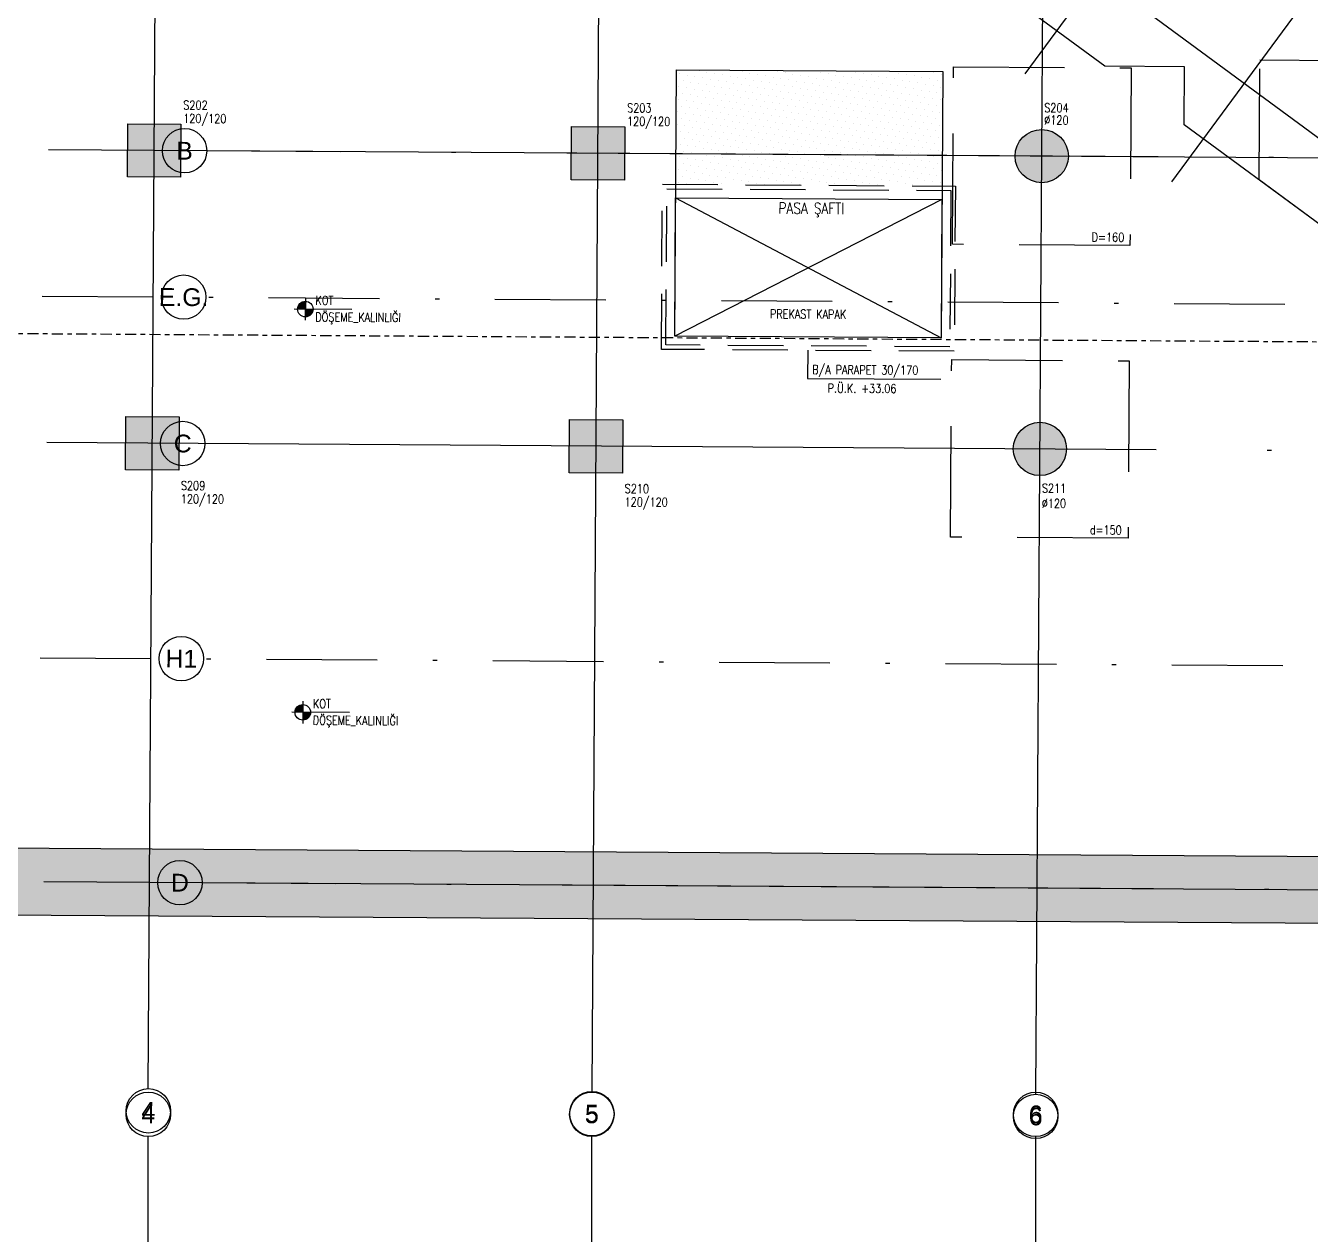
# Model space of a CAD drawing. Header units: millimetres. Extents: x 400392 to 401186, y 4543812 to 4544115.
# Drawn here: x 400681.07 to 400710.02, y 4544001.02 to 4544028.26 of the extents above; entities that cross this region are included whole.
import ezdxf
from ezdxf.enums import TextEntityAlignment as Align

# ---------------------------------------------------------------- set-up
doc = ezdxf.new("R2010")
doc.units = ezdxf.units.MM
for name, pattern in [('ACAD_ISO05W100', [33, 24, -3, 0, -3, 0, -3]), ('AKS', [3, 2.5, -0.25, 0, -0.25]), ('CENTER', [2, 1.25, -0.25, 0.25, -0.25]), ('DASHDOT2', [0.5, 0.25, -0.125, 0, -0.125]), ('HIDDEN', [0.375, 0.25, -0.125])]:
    doc.linetypes.add(name, pattern=pattern)
for name, color, linetype in [('aks prota', 2, 'AKS'), ('caks prota', 4, 'Continuous'), ('iderzi_PROTA', 3, 'Continuous'), ('kiris prota', 6, 'Continuous'), ('kiriş prota', 6, 'Continuous'), ('kolon prota', 1, 'Continuous'), ('kolon tarama prota', 252, 'Continuous'), ('lkolon prota', 4, 'Continuous'), ('not prota', 2, 'Continuous'), ('not yazısı prota', 6, 'Continuous'), ('olcu prota', 4, 'Continuous'), ('perde prota', 1, 'Continuous'), ('PRT-AL-TUNEL_EKSENI', 14, 'DASHDOT2'), ('skesit prota', 7, 'Continuous'), ('st-s_kolon tarama', 252, 'Continuous'), ('st-s_level (kot)', 6, 'Continuous'), ('st-s_levelmark (kot işareti)', 4, 'Continuous'), ('taks prota', 7, 'Continuous'), ('temel prota', 6, 'Continuous'), ('tkolon prota', 6, 'Continuous'), ('tnot prota', 4, 'Continuous')]:
    doc.layers.add(name, color=color, linetype=linetype)
doc.styles.add('AKS', font='romanstw.shx', dxfattribs={"height": 25})
doc.styles.add('OLCU', font='romanstw.shx')
doc.styles.add('TAKS', font='Arial Unicode.ttf')
doc.styles.add('tkolon', font='romanstw.shx')
doc.styles.add('TNOT', font='romanstw.shx', dxfattribs={"width": 0.8, "height": 250})

msp = doc.modelspace()

# ---------------------------------------------------------------- hatches: boundary and pattern name
at = {"layer": 'kolon tarama prota'}
h = msp.add_hatch(color=256, dxfattribs=at)
h.dxf.hatch_style = 1
h.paths.add_polyline_path([(400731.80435, 4544007.89617), (400666.40778, 4544008.31037), (400666.58448, 4544036.20981), (400688.85022, 4544036.06878), (400690.97319, 4544038.95223), (400692.18111, 4544038.06288), (400689.60499, 4544034.56397), (400667.77496, 4544034.70224), (400667.61726, 4544009.80274), (400729.75018, 4544009.40921)])
h = msp.add_hatch(color=256, dxfattribs=at)
h.dxf.hatch_style = 1
h.paths.add_polyline_path([(400683.37049, 4544026.05329), (400684.57047, 4544026.04569), (400684.56287, 4544024.84571), (400683.36289, 4544024.85331)])
h = msp.add_hatch(color=256, dxfattribs=at)
h.dxf.hatch_style = 1
h.paths.add_polyline_path([(400693.37029, 4544025.98996), (400694.57027, 4544025.98235), (400694.56267, 4544024.78238), (400693.36269, 4544024.78998)])
h = msp.add_hatch(color=256, dxfattribs=at)
h.dxf.hatch_style = 1
edge = h.paths.add_edge_path()
edge.add_arc((400703.96578, 4544025.3232), 0.6, 359.637118, 719.637118)
h = msp.add_hatch(color=256, dxfattribs=at)
h.dxf.hatch_style = 1
h.paths.add_polyline_path([(400683.32869, 4544019.45342), (400684.52867, 4544019.44582), (400684.52107, 4544018.24585), (400683.32109, 4544018.25345)])
h = msp.add_hatch(color=256, dxfattribs=at)
h.dxf.hatch_style = 1
h.paths.add_polyline_path([(400693.32846, 4544019.38442), (400694.52843, 4544019.37682), (400694.52083, 4544018.17684), (400693.32086, 4544018.18444)])
h = msp.add_hatch(color=256, dxfattribs=at)
h.dxf.hatch_style = 1
edge = h.paths.add_edge_path()
edge.add_arc((400703.92448, 4544018.72296), 0.6, 359.637118, 719.637118)
at = {"layer": 'st-s_levelmark (kot işareti)'}
h = msp.add_hatch(color=256, dxfattribs=at)
h.paths.add_polyline_path([(400687.37429, 4544022.04962, 0.41421356), (400687.19819, 4544021.87574), (400687.37318, 4544021.87463)])
h.paths.add_polyline_path([(400687.54818, 4544021.87352), (400687.37318, 4544021.87463), (400687.37208, 4544021.69963, 0.41421356)])
h = msp.add_hatch(color=256, dxfattribs=at)
h.paths.add_polyline_path([(400687.31673, 4544012.96061, 0.41421356), (400687.14062, 4544012.78672), (400687.31562, 4544012.78561)])
h.paths.add_polyline_path([(400687.49061, 4544012.7845), (400687.31562, 4544012.78561), (400687.31451, 4544012.61061, 0.41421356)])

# ---------------------------------------------------------------- linework, layer by layer
at = {"layer": 'aks prota', "ltscale": 10}
for p, q in [((400706.89956, 4544024.7426), (400734.58786, 4544062.34909)), ((400706.89956, 4544024.7426), (400734.58786, 4544062.34909)), ((400706.89956, 4544024.7426), (400734.58786, 4544062.34909)), ((400737.52004, 4544005.61281), (400688.68297, 4544041.56979)), ((400737.52004, 4544005.61281), (400688.68297, 4544041.56979)), ((400737.52004, 4544005.61281), (400688.68297, 4544041.56979)), ((400693.83255, 4544004.23973), (400694.06261, 4544040.56345)), ((400693.83255, 4544004.23973), (400694.06261, 4544040.56345)), ((400683.83275, 4544004.30306), (400684.06002, 4544040.18689)), ((400683.83275, 4544004.30306), (400684.06002, 4544040.18689)), ((400703.83235, 4544004.1764), (400704.05202, 4544038.86024)), ((400703.83235, 4544004.1764), (400704.05202, 4544038.86024)), ((400826.98405, 4544024.54369), (400661.06815, 4544025.59453)), ((400826.98405, 4544024.54369), (400661.06815, 4544025.59453)), ((400808.56238, 4544024.66037), (400685.15217, 4544025.44199)), ((400826.94224, 4544017.94382), (400661.02635, 4544018.99466)), ((400826.94224, 4544017.94382), (400661.02635, 4544018.99466)), ((400826.87954, 4544008.04402), (400660.96365, 4544009.09486)), ((400826.87954, 4544008.04402), (400660.96365, 4544009.09486)), ((400808.45787, 4544008.1607), (400685.04767, 4544008.94232)), ((400683.83073, 4543955.39459), (400683.83073, 4544003.22309)), ((400693.83073, 4543955.39459), (400693.83073, 4544003.22309)), ((400703.83073, 4543955.39459), (400703.83073, 4544003.22309))]:
    msp.add_line(p, q, dxfattribs=at)
at = {"layer": 'caks prota', "ltscale": 0.05}
for centre in [(400684.65218, 4544025.44516), (400684.63128, 4544022.14523), (400684.61038, 4544018.84529), (400684.57966, 4544013.99539), (400684.54768, 4544008.94549), (400683.83643, 4544003.80307), (400683.83643, 4544003.80307), (400683.83559, 4544003.72313), (400693.82874, 4544003.72309), (400693.82938, 4544003.73974), (400693.82938, 4544003.73974), (400703.82874, 4544003.72309), (400703.82918, 4544003.67641), (400703.82918, 4544003.67641)]:
    msp.add_circle(centre, 0.5, dxfattribs=at)
at = {"layer": 'iderzi_PROTA', "linetype": 'ACAD_ISO05W100', "lineweight": 30, "ltscale": 2}
for p, q in [((400705.38433, 4544027.34892), (400700.10578, 4544031.23533)), ((400707.18123, 4544027.33754), (400705.38433, 4544027.34892)), ((400707.17296, 4544026.03201), (400707.18123, 4544027.33754)), ((400710.26121, 4544023.75824), (400707.17296, 4544026.03201))]:
    msp.add_line(p, q, dxfattribs=at)
at = {"layer": 'kiris prota', "linetype": 'HIDDEN', "ltscale": 5}
for p, q in [((400695.3956, 4544020.96731), (400695.41917, 4544024.68873)), ((400695.41917, 4544024.68873), (400702.01903, 4544024.64693)), ((400695.49623, 4544021.06668), (400695.51853, 4544024.5881)), ((400695.51853, 4544024.5881), (400701.9184, 4544024.54756)), ((400701.9184, 4544024.54756), (400701.8961, 4544021.02614)), ((400702.01903, 4544024.64693), (400701.99546, 4544020.92551)), ((400701.99546, 4544020.92551), (400695.3956, 4544020.96731)), ((400701.8961, 4544021.02614), (400695.49623, 4544021.06668))]:
    msp.add_line(p, q, dxfattribs=at)
at = {"layer": 'kiris prota'}
for p, q in [((400695.69749, 4544021.26541), (400695.71726, 4544024.38683)), ((400695.71726, 4544024.38683), (400701.71714, 4544024.34883)), ((400701.71714, 4544024.34883), (400701.69737, 4544021.22741)), ((400701.69737, 4544021.22741), (400695.69749, 4544021.26541))]:
    msp.add_line(p, q, dxfattribs=at)
at = {"layer": 'kiriş prota'}
for p, q in [((400695.69749, 4544021.26541), (400695.73549, 4544027.26529)), ((400695.69749, 4544021.26541), (400695.73549, 4544027.26529)), ((400695.73549, 4544027.26529), (400701.73537, 4544027.22729)), ((400695.73549, 4544027.26529), (400701.73537, 4544027.22729)), ((400701.73537, 4544027.22729), (400701.69737, 4544021.22741)), ((400701.73537, 4544027.22729), (400701.69737, 4544021.22741)), ((400701.69737, 4544021.22741), (400695.69749, 4544021.26541)), ((400701.69737, 4544021.22741), (400695.69749, 4544021.26541))]:
    msp.add_line(p, q, dxfattribs=at)
at = {"layer": 'kolon prota', "color": 1}
for p, q in [((400683.36289, 4544024.85331), (400683.37049, 4544026.05329)), ((400683.37049, 4544026.05329), (400684.57047, 4544026.04569)), ((400684.57047, 4544026.04569), (400684.56287, 4544024.84571)), ((400693.36269, 4544024.78998), (400693.37029, 4544025.98996)), ((400693.37029, 4544025.98996), (400694.57027, 4544025.98235)), ((400694.57027, 4544025.98235), (400694.56267, 4544024.78238)), ((400684.56287, 4544024.84571), (400683.36289, 4544024.85331)), ((400694.56267, 4544024.78238), (400693.36269, 4544024.78998)), ((400683.32109, 4544018.25345), (400683.32869, 4544019.45342)), ((400683.32869, 4544019.45342), (400684.52867, 4544019.44582)), ((400684.52867, 4544019.44582), (400684.52107, 4544018.24585)), ((400693.32086, 4544018.18444), (400693.32846, 4544019.38442)), ((400693.32846, 4544019.38442), (400694.52843, 4544019.37682)), ((400694.52843, 4544019.37682), (400694.52083, 4544018.17684)), ((400684.52107, 4544018.24585), (400683.32109, 4544018.25345)), ((400694.52083, 4544018.17684), (400693.32086, 4544018.18444))]:
    msp.add_line(p, q, dxfattribs=at)
for centre in [(400703.96578, 4544025.3232), (400703.92448, 4544018.72296)]:
    msp.add_circle(centre, 0.6, dxfattribs=at)
at = {"layer": 'not prota', "ltscale": 0.1}
for p, q in [((400698.69553, 4544020.94641), (400698.69152, 4544020.31307)), ((400698.69152, 4544020.31307), (400701.69146, 4544020.29407))]:
    msp.add_line(p, q, dxfattribs=at)
at = {"layer": 'olcu prota'}
for p, q in [((400701.71714, 4544024.34883), (400695.69749, 4544021.26541)), ((400695.71726, 4544024.38683), (400701.69737, 4544021.22741))]:
    msp.add_line(p, q, dxfattribs=at)
at = {"layer": 'perde prota'}
for p, q in [((400731.11046, 4544009.4006), (400667.61726, 4544009.80274)), ((400666.40778, 4544008.31037), (400733.16549, 4544007.88755))]:
    msp.add_line(p, q, dxfattribs=at)
at = {"layer": 'PRT-AL-TUNEL_EKSENI', "ltscale": 10}
for p, q in [((400703.59274, 4544027.17729), (400731.28105, 4544064.78378)), ((400661.04725, 4544022.2946), (400826.96314, 4544021.24376)), ((400660.99564, 4544014.14476), (400826.91153, 4544013.09392))]:
    msp.add_line(p, q, dxfattribs=at)
at = {"layer": 'skesit prota', "linetype": 'CENTER', "ltscale": 0.2}
msp.add_line((400656.36139, 4544021.48111), (400823.13878, 4544020.42481), dxfattribs=at)
at = {"layer": 'st-s_kolon tarama', "color": 253, "linetype": 'Continuous', "ltscale": 0.001}
for p, q in [((400695.80289, 4544027.17748), (400695.80289, 4544027.17748)), ((400695.9778, 4544027.14731), (400695.9778, 4544027.14731)), ((400696.2468, 4544027.24498), (400696.2468, 4544027.24498)), ((400696.42171, 4544027.2148), (400696.42171, 4544027.2148)), ((400696.59661, 4544027.18462), (400696.59661, 4544027.18462)), ((400696.77151, 4544027.15444), (400696.77151, 4544027.15444)), ((400697.04052, 4544027.25211), (400697.04052, 4544027.25211)), ((400697.21543, 4544027.22193), (400697.21543, 4544027.22193)), ((400697.39033, 4544027.19175), (400697.39033, 4544027.19175)), ((400697.56523, 4544027.16157), (400697.56523, 4544027.16157)), ((400698.00914, 4544027.22906), (400698.00914, 4544027.22906)), ((400698.18405, 4544027.19888), (400698.18405, 4544027.19888)), ((400698.35895, 4544027.1687), (400698.35895, 4544027.1687)), ((400698.80286, 4544027.23619), (400698.80286, 4544027.23619)), ((400698.97776, 4544027.20601), (400698.97776, 4544027.20601)), ((400699.15267, 4544027.17583), (400699.15267, 4544027.17583)), ((400699.77148, 4544027.21315), (400699.77148, 4544027.21315)), ((400699.94639, 4544027.18297), (400699.94639, 4544027.18297)), ((400700.12129, 4544027.15279), (400700.12129, 4544027.15279)), ((400700.5652, 4544027.22028), (400700.5652, 4544027.22028)), ((400700.7401, 4544027.1901), (400700.7401, 4544027.1901)), ((400700.91501, 4544027.15992), (400700.91501, 4544027.15992)), ((400701.35892, 4544027.22741), (400701.35892, 4544027.22741)), ((400701.53382, 4544027.19723), (400701.53382, 4544027.19723)), ((400701.70873, 4544027.16705), (400701.70873, 4544027.16705)), ((400695.78959, 4544026.8916), (400695.78959, 4544026.8916)), ((400695.88369, 4544027.01945), (400695.88369, 4544027.01945)), ((400695.96449, 4544026.86142), (400695.96449, 4544026.86142)), ((400696.05859, 4544026.98927), (400696.05859, 4544026.98927)), ((400696.1527, 4544027.11713), (400696.1527, 4544027.11713)), ((400696.2335, 4544026.9591), (400696.2335, 4544026.9591)), ((400696.3276, 4544027.08695), (400696.3276, 4544027.08695)), ((400696.4084, 4544026.92892), (400696.4084, 4544026.92892)), ((400696.50251, 4544027.05677), (400696.50251, 4544027.05677)), ((400696.5833, 4544026.89874), (400696.5833, 4544026.89874)), ((400696.67741, 4544027.02659), (400696.67741, 4544027.02659)), ((400696.75821, 4544026.86856), (400696.75821, 4544026.86856)), ((400696.85231, 4544026.99641), (400696.85231, 4544026.99641)), ((400696.94642, 4544027.12426), (400696.94642, 4544027.12426)), ((400697.02722, 4544026.96623), (400697.02722, 4544026.96623)), ((400697.12132, 4544027.09408), (400697.12132, 4544027.09408)), ((400697.20212, 4544026.93605), (400697.20212, 4544026.93605)), ((400697.29622, 4544027.0639), (400697.29622, 4544027.0639)), ((400697.37702, 4544026.90587), (400697.37702, 4544026.90587)), ((400697.47113, 4544027.03372), (400697.47113, 4544027.03372)), ((400697.55193, 4544026.87569), (400697.55193, 4544026.87569)), ((400697.64603, 4544027.00354), (400697.64603, 4544027.00354)), ((400697.74014, 4544027.13139), (400697.74014, 4544027.13139)), ((400697.82093, 4544026.97336), (400697.82093, 4544026.97336)), ((400697.91504, 4544027.10121), (400697.91504, 4544027.10121)), ((400697.99584, 4544026.94318), (400697.99584, 4544026.94318)), ((400698.08994, 4544027.07103), (400698.08994, 4544027.07103)), ((400698.17074, 4544026.913), (400698.17074, 4544026.913)), ((400698.26485, 4544027.04085), (400698.26485, 4544027.04085)), ((400698.34564, 4544026.88282), (400698.34564, 4544026.88282)), ((400698.43975, 4544027.01067), (400698.43975, 4544027.01067)), ((400698.53385, 4544027.13852), (400698.53385, 4544027.13852)), ((400698.61465, 4544026.98049), (400698.61465, 4544026.98049)), ((400698.70876, 4544027.10834), (400698.70876, 4544027.10834)), ((400698.78956, 4544026.95031), (400698.78956, 4544026.95031)), ((400698.88366, 4544027.07816), (400698.88366, 4544027.07816)), ((400698.96446, 4544026.92013), (400698.96446, 4544026.92013)), ((400699.05856, 4544027.04798), (400699.05856, 4544027.04798)), ((400699.13936, 4544026.88995), (400699.13936, 4544026.88995)), ((400699.23347, 4544027.0178), (400699.23347, 4544027.0178)), ((400699.31426, 4544026.85977), (400699.31426, 4544026.85977)), ((400699.32757, 4544027.14566), (400699.32757, 4544027.14566)), ((400699.40837, 4544026.98762), (400699.40837, 4544026.98762)), ((400699.50247, 4544027.11548), (400699.50247, 4544027.11548)), ((400699.58327, 4544026.95745), (400699.58327, 4544026.95745)), ((400699.67738, 4544027.0853), (400699.67738, 4544027.0853)), ((400699.75818, 4544026.92727), (400699.75818, 4544026.92727)), ((400699.85228, 4544027.05512), (400699.85228, 4544027.05512)), ((400699.93308, 4544026.89709), (400699.93308, 4544026.89709)), ((400700.02718, 4544027.02494), (400700.02718, 4544027.02494)), ((400700.10798, 4544026.86691), (400700.10798, 4544026.86691)), ((400700.20209, 4544026.99476), (400700.20209, 4544026.99476)), ((400700.29619, 4544027.12261), (400700.29619, 4544027.12261)), ((400700.37699, 4544026.96458), (400700.37699, 4544026.96458)), ((400700.4711, 4544027.09243), (400700.4711, 4544027.09243)), ((400700.55189, 4544026.9344), (400700.55189, 4544026.9344)), ((400700.646, 4544027.06225), (400700.646, 4544027.06225)), ((400700.7268, 4544026.90422), (400700.7268, 4544026.90422)), ((400700.8209, 4544027.03207), (400700.8209, 4544027.03207)), ((400700.9017, 4544026.87404), (400700.9017, 4544026.87404)), ((400700.99581, 4544027.00189), (400700.99581, 4544027.00189)), ((400701.08991, 4544027.12974), (400701.08991, 4544027.12974)), ((400701.17071, 4544026.97171), (400701.17071, 4544026.97171)), ((400701.26481, 4544027.09956), (400701.26481, 4544027.09956)), ((400701.34561, 4544026.94153), (400701.34561, 4544026.94153)), ((400701.43972, 4544027.06938), (400701.43972, 4544027.06938)), ((400701.52052, 4544026.91135), (400701.52052, 4544026.91135)), ((400701.61462, 4544027.0392), (400701.61462, 4544027.0392)), ((400701.69542, 4544026.88117), (400701.69542, 4544026.88117)), ((400695.77628, 4544026.60572), (400695.77628, 4544026.60572)), ((400695.87038, 4544026.73357), (400695.87038, 4544026.73357)), ((400695.95118, 4544026.57554), (400695.95118, 4544026.57554)), ((400696.04529, 4544026.70339), (400696.04529, 4544026.70339)), ((400696.13939, 4544026.83124), (400696.13939, 4544026.83124)), ((400696.22019, 4544026.67321), (400696.22019, 4544026.67321)), ((400696.3143, 4544026.80106), (400696.3143, 4544026.80106)), ((400696.39509, 4544026.64303), (400696.39509, 4544026.64303)), ((400696.4892, 4544026.77089), (400696.4892, 4544026.77089)), ((400696.57, 4544026.61285), (400696.57, 4544026.61285)), ((400696.6641, 4544026.74071), (400696.6641, 4544026.74071)), ((400696.7449, 4544026.58268), (400696.7449, 4544026.58268)), ((400696.83901, 4544026.71053), (400696.83901, 4544026.71053)), ((400696.93311, 4544026.83838), (400696.93311, 4544026.83838)), ((400697.01391, 4544026.68035), (400697.01391, 4544026.68035)), ((400697.10801, 4544026.8082), (400697.10801, 4544026.8082)), ((400697.18881, 4544026.65017), (400697.18881, 4544026.65017)), ((400697.28292, 4544026.77802), (400697.28292, 4544026.77802)), ((400697.36372, 4544026.61999), (400697.36372, 4544026.61999)), ((400697.45782, 4544026.74784), (400697.45782, 4544026.74784)), ((400697.53862, 4544026.58981), (400697.53862, 4544026.58981)), ((400697.63272, 4544026.71766), (400697.63272, 4544026.71766)), ((400697.72683, 4544026.84551), (400697.72683, 4544026.84551)), ((400697.80763, 4544026.68748), (400697.80763, 4544026.68748)), ((400697.90173, 4544026.81533), (400697.90173, 4544026.81533)), ((400697.98253, 4544026.6573), (400697.98253, 4544026.6573)), ((400698.07664, 4544026.78515), (400698.07664, 4544026.78515)), ((400698.15743, 4544026.62712), (400698.15743, 4544026.62712)), ((400698.25154, 4544026.75497), (400698.25154, 4544026.75497)), ((400698.33234, 4544026.59694), (400698.33234, 4544026.59694)), ((400698.42644, 4544026.72479), (400698.42644, 4544026.72479)), ((400698.52055, 4544026.85264), (400698.52055, 4544026.85264)), ((400698.60135, 4544026.69461), (400698.60135, 4544026.69461)), ((400698.69545, 4544026.82246), (400698.69545, 4544026.82246)), ((400698.77625, 4544026.66443), (400698.77625, 4544026.66443)), ((400698.87035, 4544026.79228), (400698.87035, 4544026.79228)), ((400698.95115, 4544026.63425), (400698.95115, 4544026.63425)), ((400699.04526, 4544026.7621), (400699.04526, 4544026.7621)), ((400699.12605, 4544026.60407), (400699.12605, 4544026.60407)), ((400699.22016, 4544026.73192), (400699.22016, 4544026.73192)), ((400699.30096, 4544026.57389), (400699.30096, 4544026.57389)), ((400699.39506, 4544026.70174), (400699.39506, 4544026.70174)), ((400699.48917, 4544026.82959), (400699.48917, 4544026.82959)), ((400699.56997, 4544026.67156), (400699.56997, 4544026.67156)), ((400699.66407, 4544026.79941), (400699.66407, 4544026.79941)), ((400699.74487, 4544026.64138), (400699.74487, 4544026.64138)), ((400699.83897, 4544026.76924), (400699.83897, 4544026.76924)), ((400699.91977, 4544026.6112), (400699.91977, 4544026.6112)), ((400700.01388, 4544026.73906), (400700.01388, 4544026.73906)), ((400700.09468, 4544026.58103), (400700.09468, 4544026.58103)), ((400700.18878, 4544026.70888), (400700.18878, 4544026.70888)), ((400700.28289, 4544026.83673), (400700.28289, 4544026.83673)), ((400700.36368, 4544026.6787), (400700.36368, 4544026.6787)), ((400700.45779, 4544026.80655), (400700.45779, 4544026.80655)), ((400700.53859, 4544026.64852), (400700.53859, 4544026.64852)), ((400700.63269, 4544026.77637), (400700.63269, 4544026.77637)), ((400700.71349, 4544026.61834), (400700.71349, 4544026.61834)), ((400700.8076, 4544026.74619), (400700.8076, 4544026.74619)), ((400700.88839, 4544026.58816), (400700.88839, 4544026.58816)), ((400700.9825, 4544026.71601), (400700.9825, 4544026.71601)), ((400701.0766, 4544026.84386), (400701.0766, 4544026.84386)), ((400701.1574, 4544026.68583), (400701.1574, 4544026.68583)), ((400701.25151, 4544026.81368), (400701.25151, 4544026.81368)), ((400701.33231, 4544026.65565), (400701.33231, 4544026.65565)), ((400701.42641, 4544026.7835), (400701.42641, 4544026.7835)), ((400701.50721, 4544026.62547), (400701.50721, 4544026.62547)), ((400701.60131, 4544026.75332), (400701.60131, 4544026.75332)), ((400701.68211, 4544026.59529), (400701.68211, 4544026.59529)), ((400695.76297, 4544026.31984), (400695.76297, 4544026.31984)), ((400695.85708, 4544026.44769), (400695.85708, 4544026.44769)), ((400695.93788, 4544026.28966), (400695.93788, 4544026.28966)), ((400696.03198, 4544026.41751), (400696.03198, 4544026.41751)), ((400696.12609, 4544026.54536), (400696.12609, 4544026.54536)), ((400696.20688, 4544026.38733), (400696.20688, 4544026.38733)), ((400696.30099, 4544026.51518), (400696.30099, 4544026.51518)), ((400696.38179, 4544026.35715), (400696.38179, 4544026.35715)), ((400696.47589, 4544026.485), (400696.47589, 4544026.485)), ((400696.55669, 4544026.32697), (400696.55669, 4544026.32697)), ((400696.6508, 4544026.45482), (400696.6508, 4544026.45482)), ((400696.73159, 4544026.29679), (400696.73159, 4544026.29679)), ((400696.8257, 4544026.42464), (400696.8257, 4544026.42464)), ((400696.9198, 4544026.5525), (400696.9198, 4544026.5525)), ((400697.0006, 4544026.39447), (400697.0006, 4544026.39447)), ((400697.09471, 4544026.52232), (400697.09471, 4544026.52232)), ((400697.17551, 4544026.36429), (400697.17551, 4544026.36429)), ((400697.26961, 4544026.49214), (400697.26961, 4544026.49214)), ((400697.35041, 4544026.33411), (400697.35041, 4544026.33411)), ((400697.44451, 4544026.46196), (400697.44451, 4544026.46196)), ((400697.52531, 4544026.30393), (400697.52531, 4544026.30393)), ((400697.61942, 4544026.43178), (400697.61942, 4544026.43178)), ((400697.71352, 4544026.55963), (400697.71352, 4544026.55963)), ((400697.79432, 4544026.4016), (400697.79432, 4544026.4016)), ((400697.88843, 4544026.52945), (400697.88843, 4544026.52945)), ((400697.96922, 4544026.37142), (400697.96922, 4544026.37142)), ((400698.06333, 4544026.49927), (400698.06333, 4544026.49927)), ((400698.14413, 4544026.34124), (400698.14413, 4544026.34124)), ((400698.23823, 4544026.46909), (400698.23823, 4544026.46909)), ((400698.31903, 4544026.31106), (400698.31903, 4544026.31106)), ((400698.41314, 4544026.43891), (400698.41314, 4544026.43891)), ((400698.49393, 4544026.28088), (400698.49393, 4544026.28088)), ((400698.50724, 4544026.56676), (400698.50724, 4544026.56676)), ((400698.58804, 4544026.40873), (400698.58804, 4544026.40873)), ((400698.68214, 4544026.53658), (400698.68214, 4544026.53658)), ((400698.76294, 4544026.37855), (400698.76294, 4544026.37855)), ((400698.85705, 4544026.5064), (400698.85705, 4544026.5064)), ((400698.93784, 4544026.34837), (400698.93784, 4544026.34837)), ((400699.03195, 4544026.47622), (400699.03195, 4544026.47622)), ((400699.11275, 4544026.31819), (400699.11275, 4544026.31819)), ((400699.20685, 4544026.44604), (400699.20685, 4544026.44604)), ((400699.28765, 4544026.28801), (400699.28765, 4544026.28801)), ((400699.38176, 4544026.41586), (400699.38176, 4544026.41586)), ((400699.47586, 4544026.54371), (400699.47586, 4544026.54371)), ((400699.55666, 4544026.38568), (400699.55666, 4544026.38568)), ((400699.65076, 4544026.51353), (400699.65076, 4544026.51353)), ((400699.73156, 4544026.3555), (400699.73156, 4544026.3555)), ((400699.82567, 4544026.48335), (400699.82567, 4544026.48335)), ((400699.90647, 4544026.32532), (400699.90647, 4544026.32532)), ((400700.00057, 4544026.45317), (400700.00057, 4544026.45317)), ((400700.08137, 4544026.29514), (400700.08137, 4544026.29514)), ((400700.17547, 4544026.42299), (400700.17547, 4544026.42299)), ((400700.26958, 4544026.55085), (400700.26958, 4544026.55085)), ((400700.35038, 4544026.39282), (400700.35038, 4544026.39282)), ((400700.44448, 4544026.52067), (400700.44448, 4544026.52067)), ((400700.52528, 4544026.36264), (400700.52528, 4544026.36264)), ((400700.61939, 4544026.49049), (400700.61939, 4544026.49049)), ((400700.70018, 4544026.33246), (400700.70018, 4544026.33246)), ((400700.79429, 4544026.46031), (400700.79429, 4544026.46031)), ((400700.87509, 4544026.30228), (400700.87509, 4544026.30228)), ((400700.96919, 4544026.43013), (400700.96919, 4544026.43013)), ((400701.0633, 4544026.55798), (400701.0633, 4544026.55798)), ((400701.1441, 4544026.39995), (400701.1441, 4544026.39995)), ((400701.2382, 4544026.5278), (400701.2382, 4544026.5278)), ((400701.319, 4544026.36977), (400701.319, 4544026.36977)), ((400701.4131, 4544026.49762), (400701.4131, 4544026.49762)), ((400701.4939, 4544026.33959), (400701.4939, 4544026.33959)), ((400701.58801, 4544026.46744), (400701.58801, 4544026.46744)), ((400701.66881, 4544026.30941), (400701.66881, 4544026.30941)), ((400695.74967, 4544026.03396), (400695.74967, 4544026.03396)), ((400695.84377, 4544026.16181), (400695.84377, 4544026.16181)), ((400695.92457, 4544026.00378), (400695.92457, 4544026.00378)), ((400696.01867, 4544026.13163), (400696.01867, 4544026.13163)), ((400696.11278, 4544026.25948), (400696.11278, 4544026.25948)), ((400696.19358, 4544026.10145), (400696.19358, 4544026.10145)), ((400696.28768, 4544026.2293), (400696.28768, 4544026.2293)), ((400696.36848, 4544026.07127), (400696.36848, 4544026.07127)), ((400696.46259, 4544026.19912), (400696.46259, 4544026.19912)), ((400696.54338, 4544026.04109), (400696.54338, 4544026.04109)), ((400696.63749, 4544026.16894), (400696.63749, 4544026.16894)), ((400696.71829, 4544026.01091), (400696.71829, 4544026.01091)), ((400696.81239, 4544026.13876), (400696.81239, 4544026.13876)), ((400696.9065, 4544026.26661), (400696.9065, 4544026.26661)), ((400696.9873, 4544026.10858), (400696.9873, 4544026.10858)), ((400697.0814, 4544026.23644), (400697.0814, 4544026.23644)), ((400697.1622, 4544026.0784), (400697.1622, 4544026.0784)), ((400697.2563, 4544026.20626), (400697.2563, 4544026.20626)), ((400697.3371, 4544026.04823), (400697.3371, 4544026.04823)), ((400697.43121, 4544026.17608), (400697.43121, 4544026.17608)), ((400697.51201, 4544026.01805), (400697.51201, 4544026.01805)), ((400697.60611, 4544026.1459), (400697.60611, 4544026.1459)), ((400697.70022, 4544026.27375), (400697.70022, 4544026.27375)), ((400697.78101, 4544026.11572), (400697.78101, 4544026.11572)), ((400697.87512, 4544026.24357), (400697.87512, 4544026.24357)), ((400697.95592, 4544026.08554), (400697.95592, 4544026.08554)), ((400698.05002, 4544026.21339), (400698.05002, 4544026.21339)), ((400698.13082, 4544026.05536), (400698.13082, 4544026.05536)), ((400698.22493, 4544026.18321), (400698.22493, 4544026.18321)), ((400698.30572, 4544026.02518), (400698.30572, 4544026.02518)), ((400698.39983, 4544026.15303), (400698.39983, 4544026.15303)), ((400698.48063, 4544025.995), (400698.48063, 4544025.995)), ((400698.57473, 4544026.12285), (400698.57473, 4544026.12285)), ((400698.66884, 4544026.2507), (400698.66884, 4544026.2507)), ((400698.74963, 4544026.09267), (400698.74963, 4544026.09267)), ((400698.84374, 4544026.22052), (400698.84374, 4544026.22052)), ((400698.92454, 4544026.06249), (400698.92454, 4544026.06249)), ((400699.01864, 4544026.19034), (400699.01864, 4544026.19034)), ((400699.09944, 4544026.03231), (400699.09944, 4544026.03231)), ((400699.19355, 4544026.16016), (400699.19355, 4544026.16016)), ((400699.27434, 4544026.00213), (400699.27434, 4544026.00213)), ((400699.36845, 4544026.12998), (400699.36845, 4544026.12998)), ((400699.46255, 4544026.25783), (400699.46255, 4544026.25783)), ((400699.54335, 4544026.0998), (400699.54335, 4544026.0998)), ((400699.63746, 4544026.22765), (400699.63746, 4544026.22765)), ((400699.71826, 4544026.06962), (400699.71826, 4544026.06962)), ((400699.81236, 4544026.19747), (400699.81236, 4544026.19747)), ((400699.89316, 4544026.03944), (400699.89316, 4544026.03944)), ((400699.98726, 4544026.16729), (400699.98726, 4544026.16729)), ((400700.06806, 4544026.00926), (400700.06806, 4544026.00926)), ((400700.16217, 4544026.13711), (400700.16217, 4544026.13711)), ((400700.25627, 4544026.26496), (400700.25627, 4544026.26496)), ((400700.33707, 4544026.10693), (400700.33707, 4544026.10693)), ((400700.43118, 4544026.23478), (400700.43118, 4544026.23478)), ((400700.51197, 4544026.07675), (400700.51197, 4544026.07675)), ((400700.60608, 4544026.20461), (400700.60608, 4544026.20461)), ((400700.68688, 4544026.04658), (400700.68688, 4544026.04658)), ((400700.78098, 4544026.17443), (400700.78098, 4544026.17443)), ((400700.86178, 4544026.0164), (400700.86178, 4544026.0164)), ((400700.95589, 4544026.14425), (400700.95589, 4544026.14425)), ((400701.04999, 4544026.2721), (400701.04999, 4544026.2721)), ((400701.13079, 4544026.11407), (400701.13079, 4544026.11407)), ((400701.22489, 4544026.24192), (400701.22489, 4544026.24192)), ((400701.30569, 4544026.08389), (400701.30569, 4544026.08389)), ((400701.3998, 4544026.21174), (400701.3998, 4544026.21174)), ((400701.4806, 4544026.05371), (400701.4806, 4544026.05371)), ((400701.5747, 4544026.18156), (400701.5747, 4544026.18156)), ((400701.6555, 4544026.02353), (400701.6555, 4544026.02353)), ((400695.73636, 4544025.74808), (400695.73636, 4544025.74808)), ((400695.83046, 4544025.87593), (400695.83046, 4544025.87593)), ((400695.91126, 4544025.7179), (400695.91126, 4544025.7179)), ((400696.00537, 4544025.84575), (400696.00537, 4544025.84575)), ((400696.09947, 4544025.9736), (400696.09947, 4544025.9736)), ((400696.18027, 4544025.81557), (400696.18027, 4544025.81557)), ((400696.27438, 4544025.94342), (400696.27438, 4544025.94342)), ((400696.35517, 4544025.78539), (400696.35517, 4544025.78539)), ((400696.44928, 4544025.91324), (400696.44928, 4544025.91324)), ((400696.53008, 4544025.75521), (400696.53008, 4544025.75521)), ((400696.62418, 4544025.88306), (400696.62418, 4544025.88306)), ((400696.70498, 4544025.72503), (400696.70498, 4544025.72503)), ((400696.79909, 4544025.85288), (400696.79909, 4544025.85288)), ((400696.89319, 4544025.98073), (400696.89319, 4544025.98073)), ((400696.97399, 4544025.8227), (400696.97399, 4544025.8227)), ((400697.06809, 4544025.95055), (400697.06809, 4544025.95055)), ((400697.14889, 4544025.79252), (400697.14889, 4544025.79252)), ((400697.243, 4544025.92037), (400697.243, 4544025.92037)), ((400697.3238, 4544025.76234), (400697.3238, 4544025.76234)), ((400697.4179, 4544025.89019), (400697.4179, 4544025.89019)), ((400697.4987, 4544025.73216), (400697.4987, 4544025.73216)), ((400697.5928, 4544025.86002), (400697.5928, 4544025.86002)), ((400697.6736, 4544025.70198), (400697.6736, 4544025.70198)), ((400697.68691, 4544025.98787), (400697.68691, 4544025.98787)), ((400697.76771, 4544025.82984), (400697.76771, 4544025.82984)), ((400697.86181, 4544025.95769), (400697.86181, 4544025.95769)), ((400697.94261, 4544025.79966), (400697.94261, 4544025.79966)), ((400698.03672, 4544025.92751), (400698.03672, 4544025.92751)), ((400698.11751, 4544025.76948), (400698.11751, 4544025.76948)), ((400698.21162, 4544025.89733), (400698.21162, 4544025.89733)), ((400698.29242, 4544025.7393), (400698.29242, 4544025.7393)), ((400698.38652, 4544025.86715), (400698.38652, 4544025.86715)), ((400698.46732, 4544025.70912), (400698.46732, 4544025.70912)), ((400698.56142, 4544025.83697), (400698.56142, 4544025.83697)), ((400698.65553, 4544025.96482), (400698.65553, 4544025.96482)), ((400698.73633, 4544025.80679), (400698.73633, 4544025.80679)), ((400698.83043, 4544025.93464), (400698.83043, 4544025.93464)), ((400698.91123, 4544025.77661), (400698.91123, 4544025.77661)), ((400699.00534, 4544025.90446), (400699.00534, 4544025.90446)), ((400699.08613, 4544025.74643), (400699.08613, 4544025.74643)), ((400699.18024, 4544025.87428), (400699.18024, 4544025.87428)), ((400699.26104, 4544025.71625), (400699.26104, 4544025.71625)), ((400699.35514, 4544025.8441), (400699.35514, 4544025.8441)), ((400699.44925, 4544025.97195), (400699.44925, 4544025.97195)), ((400699.53005, 4544025.81392), (400699.53005, 4544025.81392)), ((400699.62415, 4544025.94177), (400699.62415, 4544025.94177)), ((400699.70495, 4544025.78374), (400699.70495, 4544025.78374)), ((400699.79905, 4544025.91159), (400699.79905, 4544025.91159)), ((400699.87985, 4544025.75356), (400699.87985, 4544025.75356)), ((400699.97396, 4544025.88141), (400699.97396, 4544025.88141)), ((400700.05476, 4544025.72338), (400700.05476, 4544025.72338)), ((400700.14886, 4544025.85123), (400700.14886, 4544025.85123)), ((400700.24297, 4544025.97908), (400700.24297, 4544025.97908)), ((400700.32376, 4544025.82105), (400700.32376, 4544025.82105)), ((400700.41787, 4544025.9489), (400700.41787, 4544025.9489)), ((400700.49867, 4544025.79087), (400700.49867, 4544025.79087)), ((400700.59277, 4544025.91872), (400700.59277, 4544025.91872)), ((400700.67357, 4544025.76069), (400700.67357, 4544025.76069)), ((400700.76768, 4544025.88854), (400700.76768, 4544025.88854)), ((400700.84847, 4544025.73051), (400700.84847, 4544025.73051)), ((400700.94258, 4544025.85837), (400700.94258, 4544025.85837)), ((400701.02338, 4544025.70033), (400701.02338, 4544025.70033)), ((400701.03668, 4544025.98622), (400701.03668, 4544025.98622)), ((400701.11748, 4544025.82819), (400701.11748, 4544025.82819)), ((400701.21159, 4544025.95604), (400701.21159, 4544025.95604)), ((400701.29239, 4544025.79801), (400701.29239, 4544025.79801)), ((400701.38649, 4544025.92586), (400701.38649, 4544025.92586)), ((400701.46729, 4544025.76783), (400701.46729, 4544025.76783)), ((400701.56139, 4544025.89568), (400701.56139, 4544025.89568)), ((400701.64219, 4544025.73765), (400701.64219, 4544025.73765)), ((400695.81716, 4544025.59005), (400695.81716, 4544025.59005)), ((400695.89796, 4544025.43202), (400695.89796, 4544025.43202)), ((400695.99206, 4544025.55987), (400695.99206, 4544025.55987)), ((400696.08617, 4544025.68772), (400696.08617, 4544025.68772)), ((400696.16696, 4544025.52969), (400696.16696, 4544025.52969)), ((400696.26107, 4544025.65754), (400696.26107, 4544025.65754)), ((400696.34187, 4544025.49951), (400696.34187, 4544025.49951)), ((400696.43597, 4544025.62736), (400696.43597, 4544025.62736)), ((400696.51677, 4544025.46933), (400696.51677, 4544025.46933)), ((400696.61088, 4544025.59718), (400696.61088, 4544025.59718)), ((400696.69167, 4544025.43915), (400696.69167, 4544025.43915)), ((400696.78578, 4544025.567), (400696.78578, 4544025.567)), ((400696.87988, 4544025.69485), (400696.87988, 4544025.69485)), ((400696.96068, 4544025.53682), (400696.96068, 4544025.53682)), ((400697.05479, 4544025.66467), (400697.05479, 4544025.66467)), ((400697.13559, 4544025.50664), (400697.13559, 4544025.50664)), ((400697.22969, 4544025.63449), (400697.22969, 4544025.63449)), ((400697.31049, 4544025.47646), (400697.31049, 4544025.47646)), ((400697.40459, 4544025.60431), (400697.40459, 4544025.60431)), ((400697.48539, 4544025.44628), (400697.48539, 4544025.44628)), ((400697.5795, 4544025.57413), (400697.5795, 4544025.57413)), ((400697.6603, 4544025.4161), (400697.6603, 4544025.4161)), ((400697.7544, 4544025.54395), (400697.7544, 4544025.54395)), ((400697.84851, 4544025.67181), (400697.84851, 4544025.67181)), ((400697.9293, 4544025.51377), (400697.9293, 4544025.51377)), ((400698.02341, 4544025.64163), (400698.02341, 4544025.64163)), ((400698.10421, 4544025.4836), (400698.10421, 4544025.4836)), ((400698.19831, 4544025.61145), (400698.19831, 4544025.61145)), ((400698.27911, 4544025.45342), (400698.27911, 4544025.45342)), ((400698.37322, 4544025.58127), (400698.37322, 4544025.58127)), ((400698.45401, 4544025.42324), (400698.45401, 4544025.42324)), ((400698.54812, 4544025.55109), (400698.54812, 4544025.55109)), ((400698.64222, 4544025.67894), (400698.64222, 4544025.67894)), ((400698.72302, 4544025.52091), (400698.72302, 4544025.52091)), ((400698.81713, 4544025.64876), (400698.81713, 4544025.64876)), ((400698.89792, 4544025.49073), (400698.89792, 4544025.49073)), ((400698.99203, 4544025.61858), (400698.99203, 4544025.61858)), ((400699.07283, 4544025.46055), (400699.07283, 4544025.46055)), ((400699.16693, 4544025.5884), (400699.16693, 4544025.5884)), ((400699.24773, 4544025.43037), (400699.24773, 4544025.43037)), ((400699.34184, 4544025.55822), (400699.34184, 4544025.55822)), ((400699.43594, 4544025.68607), (400699.43594, 4544025.68607)), ((400699.51674, 4544025.52804), (400699.51674, 4544025.52804)), ((400699.61084, 4544025.65589), (400699.61084, 4544025.65589)), ((400699.69164, 4544025.49786), (400699.69164, 4544025.49786)), ((400699.78575, 4544025.62571), (400699.78575, 4544025.62571)), ((400699.86655, 4544025.46768), (400699.86655, 4544025.46768)), ((400699.96065, 4544025.59553), (400699.96065, 4544025.59553)), ((400700.04145, 4544025.4375), (400700.04145, 4544025.4375)), ((400700.13555, 4544025.56535), (400700.13555, 4544025.56535)), ((400700.22966, 4544025.6932), (400700.22966, 4544025.6932)), ((400700.31046, 4544025.53517), (400700.31046, 4544025.53517)), ((400700.40456, 4544025.66302), (400700.40456, 4544025.66302)), ((400700.48536, 4544025.50499), (400700.48536, 4544025.50499)), ((400700.57947, 4544025.63284), (400700.57947, 4544025.63284)), ((400700.66026, 4544025.47481), (400700.66026, 4544025.47481)), ((400700.75437, 4544025.60266), (400700.75437, 4544025.60266)), ((400700.83517, 4544025.44463), (400700.83517, 4544025.44463)), ((400700.92927, 4544025.57248), (400700.92927, 4544025.57248)), ((400701.01007, 4544025.41445), (400701.01007, 4544025.41445)), ((400701.10418, 4544025.5423), (400701.10418, 4544025.5423)), ((400701.19828, 4544025.67016), (400701.19828, 4544025.67016)), ((400701.27908, 4544025.51212), (400701.27908, 4544025.51212)), ((400701.37318, 4544025.63998), (400701.37318, 4544025.63998)), ((400701.45398, 4544025.48195), (400701.45398, 4544025.48195)), ((400701.54809, 4544025.6098), (400701.54809, 4544025.6098)), ((400701.62889, 4544025.45177), (400701.62889, 4544025.45177)), ((400701.72299, 4544025.57962), (400701.72299, 4544025.57962)), ((400695.80385, 4544025.30417), (400695.80385, 4544025.30417)), ((400695.88465, 4544025.14614), (400695.88465, 4544025.14614)), ((400695.97875, 4544025.27399), (400695.97875, 4544025.27399)), ((400696.07286, 4544025.40184), (400696.07286, 4544025.40184)), ((400696.15366, 4544025.24381), (400696.15366, 4544025.24381)), ((400696.24776, 4544025.37166), (400696.24776, 4544025.37166)), ((400696.32856, 4544025.21363), (400696.32856, 4544025.21363)), ((400696.42267, 4544025.34148), (400696.42267, 4544025.34148)), ((400696.50346, 4544025.18345), (400696.50346, 4544025.18345)), ((400696.59757, 4544025.3113), (400696.59757, 4544025.3113)), ((400696.67837, 4544025.15327), (400696.67837, 4544025.15327)), ((400696.77247, 4544025.28112), (400696.77247, 4544025.28112)), ((400696.85327, 4544025.12309), (400696.85327, 4544025.12309)), ((400696.86658, 4544025.40897), (400696.86658, 4544025.40897)), ((400696.94738, 4544025.25094), (400696.94738, 4544025.25094)), ((400697.04148, 4544025.37879), (400697.04148, 4544025.37879)), ((400697.12228, 4544025.22076), (400697.12228, 4544025.22076)), ((400697.21638, 4544025.34861), (400697.21638, 4544025.34861)), ((400697.29718, 4544025.19058), (400697.29718, 4544025.19058)), ((400697.39129, 4544025.31843), (400697.39129, 4544025.31843)), ((400697.47209, 4544025.1604), (400697.47209, 4544025.1604)), ((400697.56619, 4544025.28825), (400697.56619, 4544025.28825)), ((400697.64699, 4544025.13022), (400697.64699, 4544025.13022)), ((400697.74109, 4544025.25807), (400697.74109, 4544025.25807)), ((400697.8352, 4544025.38592), (400697.8352, 4544025.38592)), ((400697.916, 4544025.22789), (400697.916, 4544025.22789)), ((400698.0101, 4544025.35574), (400698.0101, 4544025.35574)), ((400698.0909, 4544025.19771), (400698.0909, 4544025.19771)), ((400698.18501, 4544025.32556), (400698.18501, 4544025.32556)), ((400698.2658, 4544025.16753), (400698.2658, 4544025.16753)), ((400698.35991, 4544025.29539), (400698.35991, 4544025.29539)), ((400698.44071, 4544025.13735), (400698.44071, 4544025.13735)), ((400698.53481, 4544025.26521), (400698.53481, 4544025.26521)), ((400698.62892, 4544025.39306), (400698.62892, 4544025.39306)), ((400698.70971, 4544025.23503), (400698.70971, 4544025.23503)), ((400698.80382, 4544025.36288), (400698.80382, 4544025.36288)), ((400698.88462, 4544025.20485), (400698.88462, 4544025.20485)), ((400698.97872, 4544025.3327), (400698.97872, 4544025.3327)), ((400699.05952, 4544025.17467), (400699.05952, 4544025.17467)), ((400699.15363, 4544025.30252), (400699.15363, 4544025.30252)), ((400699.23442, 4544025.14449), (400699.23442, 4544025.14449)), ((400699.32853, 4544025.27234), (400699.32853, 4544025.27234)), ((400699.42263, 4544025.40019), (400699.42263, 4544025.40019)), ((400699.50343, 4544025.24216), (400699.50343, 4544025.24216)), ((400699.59754, 4544025.37001), (400699.59754, 4544025.37001)), ((400699.67834, 4544025.21198), (400699.67834, 4544025.21198)), ((400699.77244, 4544025.33983), (400699.77244, 4544025.33983)), ((400699.85324, 4544025.1818), (400699.85324, 4544025.1818)), ((400699.94734, 4544025.30965), (400699.94734, 4544025.30965)), ((400700.02814, 4544025.15162), (400700.02814, 4544025.15162)), ((400700.12225, 4544025.27947), (400700.12225, 4544025.27947)), ((400700.20305, 4544025.12144), (400700.20305, 4544025.12144)), ((400700.21635, 4544025.40732), (400700.21635, 4544025.40732)), ((400700.29715, 4544025.24929), (400700.29715, 4544025.24929)), ((400700.39126, 4544025.37714), (400700.39126, 4544025.37714)), ((400700.47205, 4544025.21911), (400700.47205, 4544025.21911)), ((400700.56616, 4544025.34696), (400700.56616, 4544025.34696)), ((400700.64696, 4544025.18893), (400700.64696, 4544025.18893)), ((400700.74106, 4544025.31678), (400700.74106, 4544025.31678)), ((400700.82186, 4544025.15875), (400700.82186, 4544025.15875)), ((400700.91597, 4544025.2866), (400700.91597, 4544025.2866)), ((400700.99676, 4544025.12857), (400700.99676, 4544025.12857)), ((400701.09087, 4544025.25642), (400701.09087, 4544025.25642)), ((400701.18497, 4544025.38427), (400701.18497, 4544025.38427)), ((400701.26577, 4544025.22624), (400701.26577, 4544025.22624)), ((400701.35988, 4544025.35409), (400701.35988, 4544025.35409)), ((400701.44068, 4544025.19606), (400701.44068, 4544025.19606)), ((400701.53478, 4544025.32391), (400701.53478, 4544025.32391)), ((400701.61558, 4544025.16588), (400701.61558, 4544025.16588)), ((400701.70968, 4544025.29374), (400701.70968, 4544025.29374)), ((400695.79054, 4544025.01829), (400695.79054, 4544025.01829)), ((400695.87134, 4544024.86026), (400695.87134, 4544024.86026)), ((400695.96545, 4544024.98811), (400695.96545, 4544024.98811)), ((400696.05955, 4544025.11596), (400696.05955, 4544025.11596)), ((400696.14035, 4544024.95793), (400696.14035, 4544024.95793)), ((400696.23446, 4544025.08578), (400696.23446, 4544025.08578)), ((400696.31525, 4544024.92775), (400696.31525, 4544024.92775)), ((400696.40936, 4544025.0556), (400696.40936, 4544025.0556)), ((400696.49016, 4544024.89757), (400696.49016, 4544024.89757)), ((400696.58426, 4544025.02542), (400696.58426, 4544025.02542)), ((400696.66506, 4544024.86739), (400696.66506, 4544024.86739)), ((400696.75917, 4544024.99524), (400696.75917, 4544024.99524)), ((400696.83996, 4544024.83721), (400696.83996, 4544024.83721)), ((400696.93407, 4544024.96506), (400696.93407, 4544024.96506)), ((400697.02817, 4544025.09291), (400697.02817, 4544025.09291)), ((400697.10897, 4544024.93488), (400697.10897, 4544024.93488)), ((400697.20308, 4544025.06273), (400697.20308, 4544025.06273)), ((400697.28388, 4544024.9047), (400697.28388, 4544024.9047)), ((400697.37798, 4544025.03255), (400697.37798, 4544025.03255)), ((400697.45878, 4544024.87452), (400697.45878, 4544024.87452)), ((400697.55288, 4544025.00237), (400697.55288, 4544025.00237)), ((400697.63368, 4544024.84434), (400697.63368, 4544024.84434)), ((400697.72779, 4544024.97219), (400697.72779, 4544024.97219)), ((400697.82189, 4544025.10004), (400697.82189, 4544025.10004)), ((400697.90269, 4544024.94201), (400697.90269, 4544024.94201)), ((400697.9968, 4544025.06986), (400697.9968, 4544025.06986)), ((400698.07759, 4544024.91183), (400698.07759, 4544024.91183)), ((400698.1717, 4544025.03968), (400698.1717, 4544025.03968)), ((400698.2525, 4544024.88165), (400698.2525, 4544024.88165)), ((400698.3466, 4544025.0095), (400698.3466, 4544025.0095)), ((400698.4274, 4544024.85147), (400698.4274, 4544024.85147)), ((400698.5215, 4544024.97932), (400698.5215, 4544024.97932)), ((400698.61561, 4544025.10718), (400698.61561, 4544025.10718)), ((400698.69641, 4544024.94914), (400698.69641, 4544024.94914)), ((400698.79051, 4544025.077), (400698.79051, 4544025.077)), ((400698.87131, 4544024.91897), (400698.87131, 4544024.91897)), ((400698.96542, 4544025.04682), (400698.96542, 4544025.04682)), ((400699.04621, 4544024.88879), (400699.04621, 4544024.88879)), ((400699.14032, 4544025.01664), (400699.14032, 4544025.01664)), ((400699.22112, 4544024.85861), (400699.22112, 4544024.85861)), ((400699.31522, 4544024.98646), (400699.31522, 4544024.98646)), ((400699.40933, 4544025.11431), (400699.40933, 4544025.11431)), ((400699.49013, 4544024.95628), (400699.49013, 4544024.95628)), ((400699.58423, 4544025.08413), (400699.58423, 4544025.08413)), ((400699.66503, 4544024.9261), (400699.66503, 4544024.9261)), ((400699.75913, 4544025.05395), (400699.75913, 4544025.05395)), ((400699.83993, 4544024.89592), (400699.83993, 4544024.89592)), ((400699.93404, 4544025.02377), (400699.93404, 4544025.02377)), ((400700.01484, 4544024.86574), (400700.01484, 4544024.86574)), ((400700.10894, 4544024.99359), (400700.10894, 4544024.99359)), ((400700.18974, 4544024.83556), (400700.18974, 4544024.83556)), ((400700.28384, 4544024.96341), (400700.28384, 4544024.96341)), ((400700.37795, 4544025.09126), (400700.37795, 4544025.09126)), ((400700.45875, 4544024.93323), (400700.45875, 4544024.93323)), ((400700.55285, 4544025.06108), (400700.55285, 4544025.06108)), ((400700.63365, 4544024.90305), (400700.63365, 4544024.90305)), ((400700.72776, 4544025.0309), (400700.72776, 4544025.0309)), ((400700.80855, 4544024.87287), (400700.80855, 4544024.87287)), ((400700.90266, 4544025.00072), (400700.90266, 4544025.00072)), ((400700.98346, 4544024.84269), (400700.98346, 4544024.84269)), ((400701.07756, 4544024.97054), (400701.07756, 4544024.97054)), ((400701.17167, 4544025.09839), (400701.17167, 4544025.09839)), ((400701.25247, 4544024.94036), (400701.25247, 4544024.94036)), ((400701.34657, 4544025.06821), (400701.34657, 4544025.06821)), ((400701.42737, 4544024.91018), (400701.42737, 4544024.91018)), ((400701.52147, 4544025.03803), (400701.52147, 4544025.03803)), ((400701.60227, 4544024.88), (400701.60227, 4544024.88)), ((400701.69638, 4544025.00785), (400701.69638, 4544025.00785)), ((400695.77724, 4544024.73241), (400695.77724, 4544024.73241)), ((400695.95214, 4544024.70223), (400695.95214, 4544024.70223)), ((400696.04625, 4544024.83008), (400696.04625, 4544024.83008)), ((400696.22115, 4544024.7999), (400696.22115, 4544024.7999)), ((400696.39605, 4544024.76972), (400696.39605, 4544024.76972)), ((400696.57096, 4544024.73954), (400696.57096, 4544024.73954)), ((400696.74586, 4544024.70936), (400696.74586, 4544024.70936)), ((400697.01487, 4544024.80703), (400697.01487, 4544024.80703)), ((400697.18977, 4544024.77685), (400697.18977, 4544024.77685)), ((400697.36467, 4544024.74667), (400697.36467, 4544024.74667)), ((400697.53958, 4544024.71649), (400697.53958, 4544024.71649)), ((400697.71448, 4544024.68631), (400697.71448, 4544024.68631)), ((400697.80859, 4544024.81416), (400697.80859, 4544024.81416)), ((400697.98349, 4544024.78398), (400697.98349, 4544024.78398)), ((400698.15839, 4544024.7538), (400698.15839, 4544024.7538)), ((400698.33329, 4544024.72362), (400698.33329, 4544024.72362)), ((400698.5082, 4544024.69344), (400698.5082, 4544024.69344)), ((400698.6023, 4544024.82129), (400698.6023, 4544024.82129)), ((400698.77721, 4544024.79111), (400698.77721, 4544024.79111)), ((400698.95211, 4544024.76094), (400698.95211, 4544024.76094)), ((400699.12701, 4544024.73076), (400699.12701, 4544024.73076)), ((400699.30192, 4544024.70058), (400699.30192, 4544024.70058)), ((400699.39602, 4544024.82843), (400699.39602, 4544024.82843)), ((400699.47682, 4544024.6704), (400699.47682, 4544024.6704)), ((400699.57092, 4544024.79825), (400699.57092, 4544024.79825)), ((400699.74583, 4544024.76807), (400699.74583, 4544024.76807)), ((400699.92073, 4544024.73789), (400699.92073, 4544024.73789)), ((400700.09563, 4544024.70771), (400700.09563, 4544024.70771)), ((400700.27054, 4544024.67753), (400700.27054, 4544024.67753)), ((400700.36464, 4544024.80538), (400700.36464, 4544024.80538)), ((400700.53955, 4544024.7752), (400700.53955, 4544024.7752)), ((400700.71445, 4544024.74502), (400700.71445, 4544024.74502)), ((400700.88935, 4544024.71484), (400700.88935, 4544024.71484)), ((400701.06426, 4544024.68466), (400701.06426, 4544024.68466)), ((400701.15836, 4544024.81251), (400701.15836, 4544024.81251)), ((400701.23916, 4544024.65448), (400701.23916, 4544024.65448)), ((400701.33326, 4544024.78233), (400701.33326, 4544024.78233)), ((400701.50817, 4544024.75215), (400701.50817, 4544024.75215)), ((400701.68307, 4544024.72197), (400701.68307, 4544024.72197))]:
    msp.add_line(p, q, dxfattribs=at)
at = {"layer": 'st-s_levelmark (kot işareti)'}
for p, q in [((400687.37477, 4544022.12462), (400687.3716, 4544021.62463)), ((400688.42316, 4544021.86798), (400687.12319, 4544021.87621)), ((400687.3172, 4544013.0356), (400687.31403, 4544012.53561)), ((400688.3656, 4544012.77896), (400687.06562, 4544012.78719))]:
    msp.add_line(p, q, dxfattribs=at)
for centre in [(400687.37318, 4544021.87463), (400687.31562, 4544012.78561)]:
    msp.add_circle(centre, 0.175, dxfattribs=at)
at = {"layer": 'temel prota', "linetype": 'HIDDEN', "ltscale": 10}
for p, q in [((400708.86118, 4544024.78947), (400708.8783, 4544027.49176)), ((400708.8783, 4544027.49176), (400713.47548, 4544027.46265)), ((400701.95365, 4544023.33554), (400701.97899, 4544027.33546)), ((400701.97899, 4544027.33546), (400705.97891, 4544027.31013)), ((400705.97891, 4544027.31013), (400705.95357, 4544023.31021)), ((400710.26145, 4544023.75824), (400708.86118, 4544024.78947)), ((400705.95357, 4544023.31021), (400701.95365, 4544023.33554)), ((400701.91185, 4544016.73567), (400701.93719, 4544020.73559)), ((400701.93719, 4544020.73559), (400705.93711, 4544020.71026)), ((400705.93711, 4544020.71026), (400705.91177, 4544016.71034)), ((400705.91177, 4544016.71034), (400701.91185, 4544016.73567))]:
    msp.add_line(p, q, dxfattribs=at)

# ---------------------------------------------------------------- texts
at = {"layer": 'lkolon prota', "style": 'tkolon', "width": 0.8}
for s, p in [('120/120', (400684.62108, 4544026.07422)), ('120/120', (400694.62088, 4544026.01089)), ('%%C120', (400704.02124, 4544026.038)), ('120/120', (400684.56677, 4544017.49798)), ('120/120', (400694.56653, 4544017.42898)), ('%%C120', (400703.96652, 4544017.39813))]:
    msp.add_text(s, height=0.2, rotation=359.637118, dxfattribs=at).set_placement(p)
at = {"layer": 'not yazısı prota', "style": 'AKS', "width": 0.8}
msp.add_text('PASA ŞAFTI', height=0.25, rotation=359.637118, dxfattribs=at).set_placement((400698.77536, 4544024.02194), align=Align.CENTER)
at = {"layer": 'st-s_level (kot)', "color": 6, "style": 'OLCU', "width": 0.8}
for tag, p, rotation in [('D=160', (400705.09095, 4544023.39843), 359.637118), ('KOT', (400687.6005, 4544021.97099), 359.637117), ('DÖŞEME_KALINLIĞI', (400687.59813, 4544021.5969), 359.637117), ('d=150', (400705.04915, 4544016.79856), 359.637118), ('KOT', (400687.54293, 4544012.88197), 359.637117), ('DÖŞEME_KALINLIĞI', (400687.54056, 4544012.50788), 359.637117)]:
    msp.add_attdef(tag, p, '', height=0.2, rotation=rotation, dxfattribs=at)
at = {"layer": 'taks prota', "style": 'TAKS'}
for s, p in [('B', (400684.65218, 4544025.44516)), ('E.G.', (400684.63128, 4544022.14523)), ('C', (400684.61038, 4544018.84529)), ('H1', (400684.57966, 4544013.99539)), ('D', (400684.54768, 4544008.94549)), ('4', (400683.83643, 4544003.80307)), ('4', (400683.83643, 4544003.80307)), ('5', (400693.82938, 4544003.73974)), ('5', (400693.82938, 4544003.73974)), ('6', (400703.82918, 4544003.67641)), ('6', (400703.82918, 4544003.67641))]:
    msp.add_text(s, height=0.4, rotation=359.637118, dxfattribs=at).set_placement(p, align=Align.MIDDLE_CENTER)
for s, p in [('4', (400683.83559, 4544003.72313)), ('5', (400693.82874, 4544003.72309)), ('6', (400703.82874, 4544003.72309))]:
    msp.add_text(s, height=0.4, dxfattribs=at).set_placement(p, align=Align.MIDDLE_CENTER)
at = {"layer": 'tkolon prota', "style": 'tkolon', "width": 0.8}
for s, p in [('S202', (400684.62298, 4544026.37422)), ('S203', (400694.62278, 4544026.31088)), ('S204', (400704.02264, 4544026.31531)), ('S209', (400684.56867, 4544017.79797)), ('S210', (400694.56843, 4544017.72897)), ('S211', (400703.96832, 4544017.73906))]:
    msp.add_text(s, height=0.2, rotation=359.637118, dxfattribs=at).set_placement(p)
at = {"layer": 'tnot prota', "style": 'TNOT', "width": 0.8}
for s, p in [('PREKAST KAPAK', (400697.84149, 4544021.7673)), ('B/A PARAPET 30/170', (400698.79278, 4544020.51243)), ('P.Ü.K. +33.06', (400699.143, 4544020.09278))]:
    msp.add_text(s, height=0.2, rotation=359.637118, dxfattribs=at).set_placement(p, align=Align.MIDDLE_LEFT)

doc.saveas('drawing.dxf')
